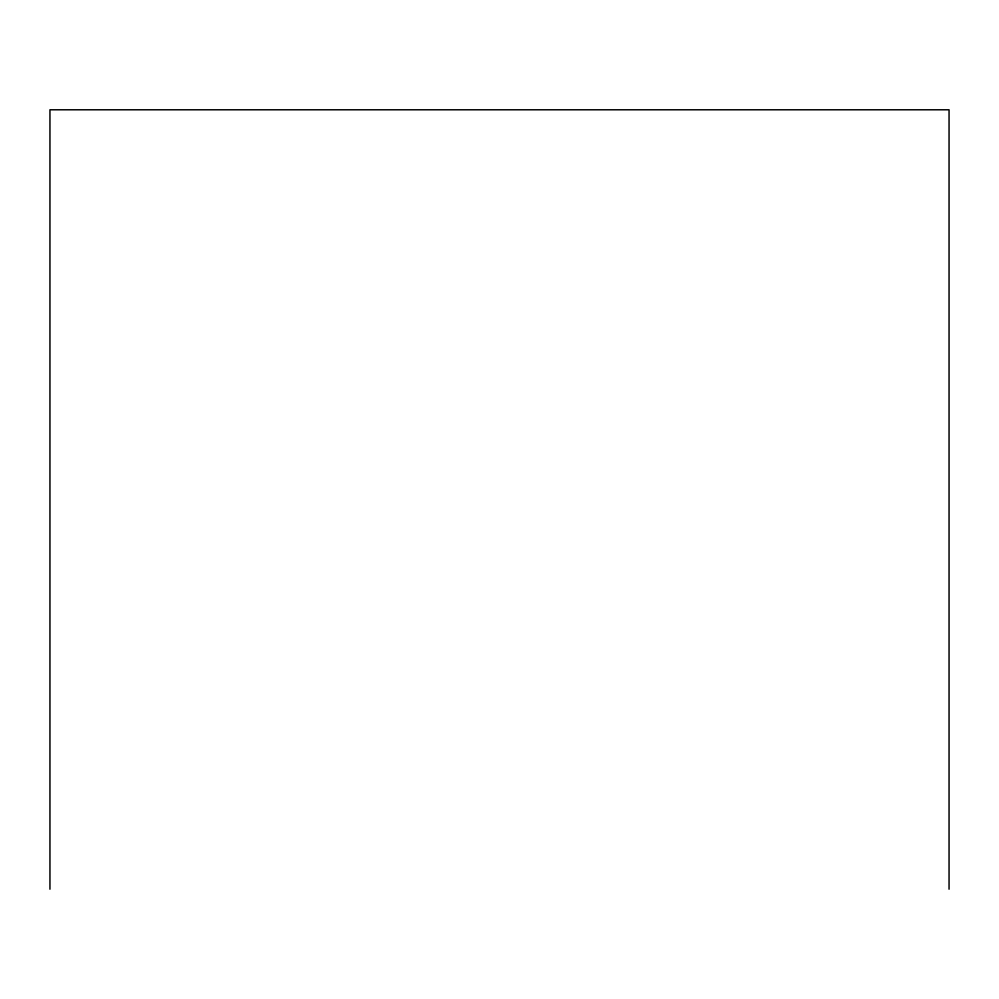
<?xml version="1.0" encoding="UTF-8"?>
<svg xmlns="http://www.w3.org/2000/svg" width="999" height="999" viewBox="0 0 999 999"><rect width="100%" height="100%" fill="white"/><g stroke="black" fill="none" stroke-linecap="round" stroke-linejoin="round"><path stroke-width="1.5" d="M949.05 889.21L949.05 109.79L49.95 109.79L49.95 889.21"/></g></svg>
